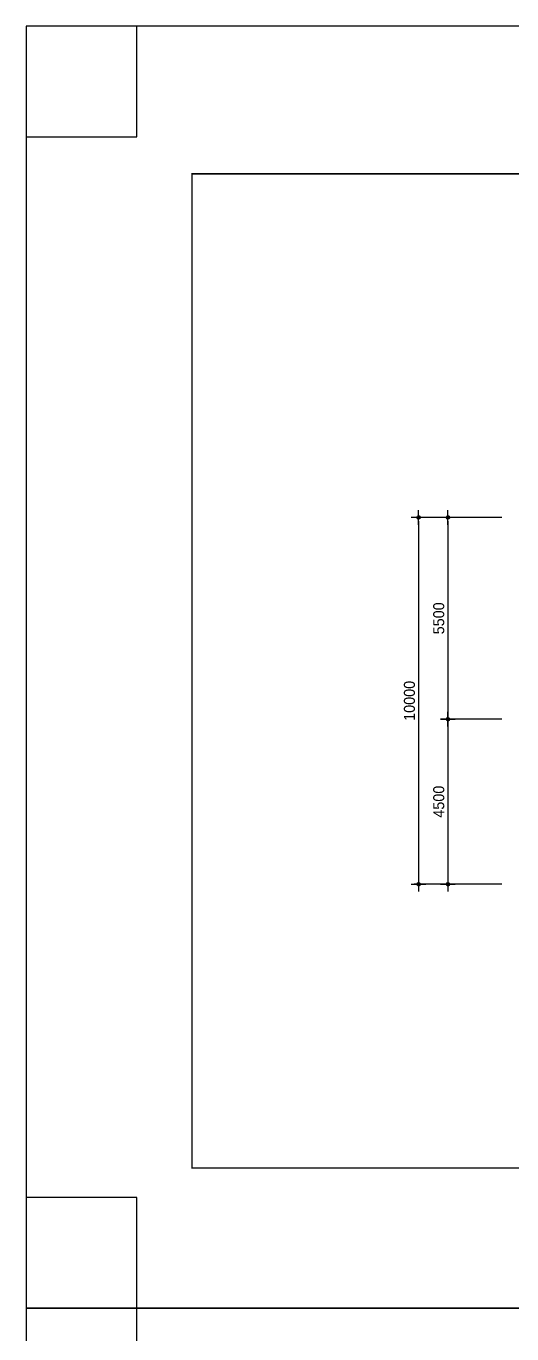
# Model space of a CAD drawing. Header units: millimetres. Extents: x 2237537 to 2823092, y 532110 to 734861.
# Drawn here: x 2401492 to 2414742, y 699204 to 734861 of the extents above; entities that cross this region are included whole.
import ezdxf

# ---------------------------------------------------------------- set-up
doc = ezdxf.new("R2010")
doc.units = ezdxf.units.MM
doc.header["$LTSCALE"] = 300
doc.header["$MEASUREMENT"] = 0
doc.layers.get('0').update_dxf_attribs({"lineweight": 0})
doc.layers.add('DIM', color=7, linetype='Continuous')
doc.layers.add('FORM', color=4, linetype='Continuous')
doc.styles.add('휴먼세엑스포', font='Dotum.ttf')
doc.dimstyles.new('CPDIM1', dxfattribs={"dimtxt": 3, "dimasz": 1, "dimexe": 1.25, "dimexo": 1, "dimgap": 1, "dimtad": 1, "dimdec": 0, "dimzin": 1, "dimdsep": 46, "dimtxsty": '휴먼세엑스포', "dimblk1": 'Z_DOT', "dimblk2": 'Z_DOT', "dimsah": 1, "dimcen": 2.5, "dimadec": 0, "dimazin": 0, "dimtfac": 1, "dimtdec": 0, "dimtix": 1, "dimtmove": 2, "dimatfit": 3, "dimldrblk": 'Z_DOT', "dimfxl": 1, "dimtolj": 1, "dimtzin": 1, "dimarcsym": 0})

# ---------------------------------------------------------------- blocks, each defined once
blk = doc.blocks.new('Z_DOT')
at = {"layer": 'DIM', "color": 7}
for p, q in [((-2, 0), (2, 0)), ((0, -2), (0, 2))]:
    blk.add_line(p, q, dxfattribs=at)
for radius in [0.5, 0.25]:
    blk.add_circle((0, 0), radius, dxfattribs=at)
blk = doc.blocks.new('*D41')
at = {"layer": 'DEFPOINTS', "color": 0}
for p in [(2414570, 721464), (2412199, 711464), (2414570, 711464)]:
    blk.add_point(p, dxfattribs=at)
at = {"layer": 'DIM', "color": 0, "lineweight": -2}
for p, q in [((2414470, 721464), (2412074, 721464)), ((2412199, 721364), (2412199, 711564)), ((2414470, 711464), (2412074, 711464))]:
    blk.add_line(p, q, dxfattribs=at)
at = {"layer": 'DIM', "color": 0, "lineweight": -2, "xscale": 100, "yscale": 100, "zscale": 100}
for p, rotation in [((2412199, 721464), 90), ((2412199, 711464), 270)]:
    blk.add_blockref('Z_DOT', p, dxfattribs=dict(at, rotation=rotation))
at = {"layer": 'DIM', "color": 0, "insert": (2411949, 716464), "char_height": 300, "attachment_point": 5, "rotation": 90, "style": '휴먼세엑스포'}
blk.add_mtext('\\A1;10000', dxfattribs=at)
blk = doc.blocks.new('*D42')
at = {"layer": 'DEFPOINTS', "color": 0}
for p in [(2414570, 721464), (2412999, 715964), (2414570, 715964)]:
    blk.add_point(p, dxfattribs=at)
at = {"layer": 'DIM', "color": 0, "lineweight": -2}
for p, q in [((2414470, 721464), (2412874, 721464)), ((2412999, 721364), (2412999, 716064)), ((2414470, 715964), (2412874, 715964))]:
    blk.add_line(p, q, dxfattribs=at)
at = {"layer": 'DIM', "color": 0, "lineweight": -2, "xscale": 100, "yscale": 100, "zscale": 100}
for p, rotation in [((2412999, 721464), 90), ((2412999, 715964), 270)]:
    blk.add_blockref('Z_DOT', p, dxfattribs=dict(at, rotation=rotation))
at = {"layer": 'DIM', "color": 0, "insert": (2412749, 718714), "char_height": 300, "attachment_point": 5, "rotation": 90, "style": '휴먼세엑스포'}
blk.add_mtext('\\A1;5500', dxfattribs=at)
blk = doc.blocks.new('*D44')
at = {"layer": 'DEFPOINTS', "color": 0}
for p in [(2414570, 715964), (2412999, 711464), (2414570, 711464)]:
    blk.add_point(p, dxfattribs=at)
at = {"layer": 'DIM', "color": 0, "lineweight": -2}
for p, q in [((2414470, 715964), (2412874, 715964)), ((2412999, 715864), (2412999, 711564)), ((2414470, 711464), (2412874, 711464))]:
    blk.add_line(p, q, dxfattribs=at)
at = {"layer": 'DIM', "color": 0, "lineweight": -2, "xscale": 100, "yscale": 100, "zscale": 100}
for p, rotation in [((2412999, 715964), 90), ((2412999, 711464), 270)]:
    blk.add_blockref('Z_DOT', p, dxfattribs=dict(at, rotation=rotation))
at = {"layer": 'DIM', "color": 0, "insert": (2412749, 713714), "char_height": 300, "attachment_point": 5, "rotation": 90, "style": '휴먼세엑스포'}
blk.add_mtext('\\A1;4500', dxfattribs=at)
blk = doc.blocks.new('FORM')
at = {"layer": 'FORM', "flags": 128}
blk.add_lwpolyline([(162564, 26543), (159542, 26543), (159542, 23521), (162564, 23521), (162564, 58478), (159542, 58478), (159542, 55456), (162564, 55456), (162564, 58478), (115719, 58478), (115719, 55456), (118742, 55456), (118742, 58478), (115719, 58478), (115719, 23521), (118742, 23521), (118742, 26543), (115719, 26543), (115719, 23521), (162564, 23521)], dxfattribs=at)
at = {"layer": 'FORM', "const_width": 37.8}
blk.add_lwpolyline([(120245, 27347), (120245, 54452), (159038, 54452), (159038, 27347)], close=True, dxfattribs=at)

msp = doc.modelspace()

# ---------------------------------------------------------------- block references
for p in [(2285772.9, 676382.5), (2285772.9, 641425.5)]:
    msp.add_blockref('FORM', p)

# ---------------------------------------------------------------- dimensions: what is measured, and where the dimension line sits
at = {"layer": 'DIM'}
for base, p1, p2, picture, middle in [((2412199.1, 711464.4), (2414570, 721464.4), (2414570, 711464.4), '*D41', (2411948.9, 716464.4)), ((2412999.1, 715964.4), (2414570, 721464.4), (2414570, 715964.4), '*D42', (2412748.9, 718714.4)), ((2412999.1, 711464.4), (2414570, 715964.4), (2414570, 711464.4), '*D44', (2412748.9, 713714.4))]:
    dim = msp.add_linear_dim(base=base, p1=p1, p2=p2, angle=90, dimstyle='CPDIM1', override={"dimscale": 100}, dxfattribs=at)
    dim.commit()
    dim.dimension.update_dxf_attribs({"geometry": picture, "text_midpoint": middle})

doc.saveas('drawing.dxf')
